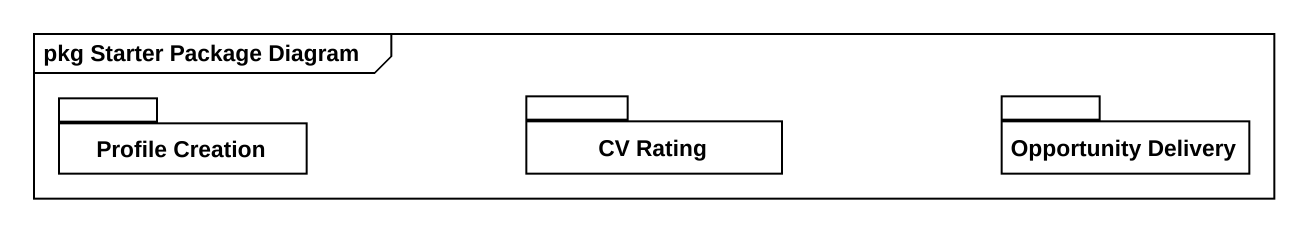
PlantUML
@startuml
mainframe pkg Starter Package Diagram
package "Profile Creation" as Profile_Creation {
}
package "CV Rating" as CV_Rating {
}
package "Opportunity Delivery" as Opportunity_Delivery {
}
@enduml
